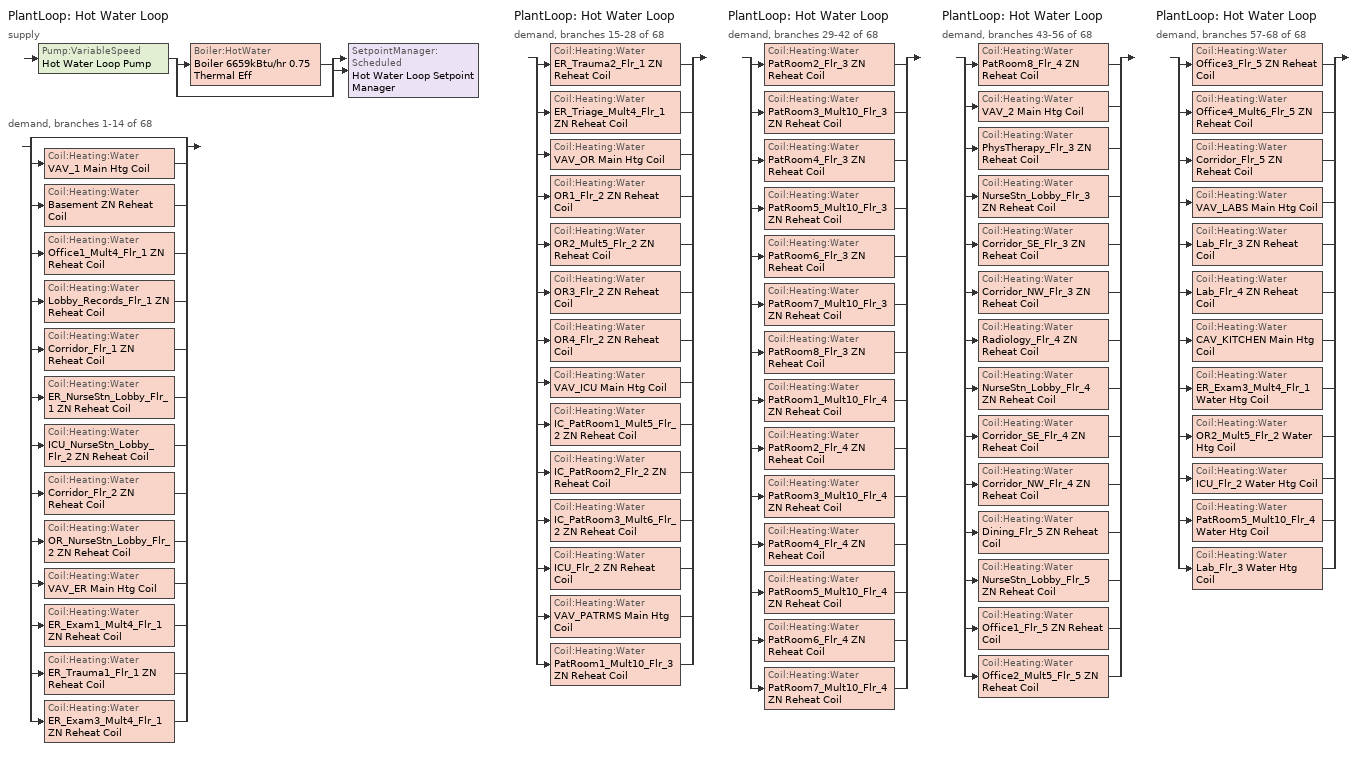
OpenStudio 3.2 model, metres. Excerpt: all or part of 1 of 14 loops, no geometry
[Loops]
PlantLoop 'Hot Water Loop'
 supply: Pump:VariableSpeed 'Hot Water Loop Pump' > split
  | Boiler:HotWater 'Boiler 6659kBtu/hr 0.75 Thermal Eff'
  | bypass
  join > SetpointManager:Scheduled 'Hot Water Loop Setpoint Manager'
 demand, branches 1-14 of 68: split
  | bypass
  | Coil:Heating:Water 'VAV_1 Main Htg Coil'
  | Coil:Heating:Water 'Basement ZN Reheat Coil'
  | Coil:Heating:Water 'Office1_Mult4_Flr_1 ZN Reheat Coil'
  | Coil:Heating:Water 'Lobby_Records_Flr_1 ZN Reheat Coil'
  | Coil:Heating:Water 'Corridor_Flr_1 ZN Reheat Coil'
  | Coil:Heating:Water 'ER_NurseStn_Lobby_Flr_1 ZN Reheat Coil'
  | Coil:Heating:Water 'ICU_NurseStn_Lobby_Flr_2 ZN Reheat Coil'
  | Coil:Heating:Water 'Corridor_Flr_2 ZN Reheat Coil'
  | Coil:Heating:Water 'OR_NurseStn_Lobby_Flr_2 ZN Reheat Coil'
  | Coil:Heating:Water 'VAV_ER Main Htg Coil'
  | Coil:Heating:Water 'ER_Exam1_Mult4_Flr_1 ZN Reheat Coil'
  | Coil:Heating:Water 'ER_Trauma1_Flr_1 ZN Reheat Coil'
  | Coil:Heating:Water 'ER_Exam3_Mult4_Flr_1 ZN Reheat Coil'
PlantLoop 'Hot Water Loop'
 demand, branches 15-28 of 68: split
  | Coil:Heating:Water 'ER_Trauma2_Flr_1 ZN Reheat Coil'
  | Coil:Heating:Water 'ER_Triage_Mult4_Flr_1 ZN Reheat Coil'
  | Coil:Heating:Water 'VAV_OR Main Htg Coil'
  | Coil:Heating:Water 'OR1_Flr_2 ZN Reheat Coil'
  | Coil:Heating:Water 'OR2_Mult5_Flr_2 ZN Reheat Coil'
  | Coil:Heating:Water 'OR3_Flr_2 ZN Reheat Coil'
  | Coil:Heating:Water 'OR4_Flr_2 ZN Reheat Coil'
  | Coil:Heating:Water 'VAV_ICU Main Htg Coil'
  | Coil:Heating:Water 'IC_PatRoom1_Mult5_Flr_2 ZN Reheat Coil'
  | Coil:Heating:Water 'IC_PatRoom2_Flr_2 ZN Reheat Coil'
  | Coil:Heating:Water 'IC_PatRoom3_Mult6_Flr_2 ZN Reheat Coil'
  | Coil:Heating:Water 'ICU_Flr_2 ZN Reheat Coil'
  | Coil:Heating:Water 'VAV_PATRMS Main Htg Coil'
  | Coil:Heating:Water 'PatRoom1_Mult10_Flr_3 ZN Reheat Coil'
PlantLoop 'Hot Water Loop'
 demand, branches 29-42 of 68: split
  | Coil:Heating:Water 'PatRoom2_Flr_3 ZN Reheat Coil'
  | Coil:Heating:Water 'PatRoom3_Mult10_Flr_3 ZN Reheat Coil'
  | Coil:Heating:Water 'PatRoom4_Flr_3 ZN Reheat Coil'
  | Coil:Heating:Water 'PatRoom5_Mult10_Flr_3 ZN Reheat Coil'
  | Coil:Heating:Water 'PatRoom6_Flr_3 ZN Reheat Coil'
  | Coil:Heating:Water 'PatRoom7_Mult10_Flr_3 ZN Reheat Coil'
  | Coil:Heating:Water 'PatRoom8_Flr_3 ZN Reheat Coil'
  | Coil:Heating:Water 'PatRoom1_Mult10_Flr_4 ZN Reheat Coil'
  | Coil:Heating:Water 'PatRoom2_Flr_4 ZN Reheat Coil'
  | Coil:Heating:Water 'PatRoom3_Mult10_Flr_4 ZN Reheat Coil'
  | Coil:Heating:Water 'PatRoom4_Flr_4 ZN Reheat Coil'
  | Coil:Heating:Water 'PatRoom5_Mult10_Flr_4 ZN Reheat Coil'
  | Coil:Heating:Water 'PatRoom6_Flr_4 ZN Reheat Coil'
  | Coil:Heating:Water 'PatRoom7_Mult10_Flr_4 ZN Reheat Coil'
PlantLoop 'Hot Water Loop'
 demand, branches 43-56 of 68: split
  | Coil:Heating:Water 'PatRoom8_Flr_4 ZN Reheat Coil'
  | Coil:Heating:Water 'VAV_2 Main Htg Coil'
  | Coil:Heating:Water 'PhysTherapy_Flr_3 ZN Reheat Coil'
  | Coil:Heating:Water 'NurseStn_Lobby_Flr_3 ZN Reheat Coil'
  | Coil:Heating:Water 'Corridor_SE_Flr_3 ZN Reheat Coil'
  | Coil:Heating:Water 'Corridor_NW_Flr_3 ZN Reheat Coil'
  | Coil:Heating:Water 'Radiology_Flr_4 ZN Reheat Coil'
  | Coil:Heating:Water 'NurseStn_Lobby_Flr_4 ZN Reheat Coil'
  | Coil:Heating:Water 'Corridor_SE_Flr_4 ZN Reheat Coil'
  | Coil:Heating:Water 'Corridor_NW_Flr_4 ZN Reheat Coil'
  | Coil:Heating:Water 'Dining_Flr_5 ZN Reheat Coil'
  | Coil:Heating:Water 'NurseStn_Lobby_Flr_5 ZN Reheat Coil'
  | Coil:Heating:Water 'Office1_Flr_5 ZN Reheat Coil'
  | Coil:Heating:Water 'Office2_Mult5_Flr_5 ZN Reheat Coil'
PlantLoop 'Hot Water Loop'
 demand, branches 57-68 of 68: split
  | Coil:Heating:Water 'Office3_Flr_5 ZN Reheat Coil'
  | Coil:Heating:Water 'Office4_Mult6_Flr_5 ZN Reheat Coil'
  | Coil:Heating:Water 'Corridor_Flr_5 ZN Reheat Coil'
  | Coil:Heating:Water 'VAV_LABS Main Htg Coil'
  | Coil:Heating:Water 'Lab_Flr_3 ZN Reheat Coil'
  | Coil:Heating:Water 'Lab_Flr_4 ZN Reheat Coil'
  | Coil:Heating:Water 'CAV_KITCHEN Main Htg Coil'
  | Coil:Heating:Water 'ER_Exam3_Mult4_Flr_1 Water Htg Coil'
  | Coil:Heating:Water 'OR2_Mult5_Flr_2 Water Htg Coil'
  | Coil:Heating:Water 'ICU_Flr_2 Water Htg Coil'
  | Coil:Heating:Water 'PatRoom5_Mult10_Flr_4 Water Htg Coil'
  | Coil:Heating:Water 'Lab_Flr_3 Water Htg Coil'
[PlantLoop]
Hot Water Loop: Fluid Type=Water; Glycol Concentration=0; Minimum Loop Temperature {C}=10; Plant Loop Volume {m3}=Autocalculate; Load Distribution Scheme=Optimal
[Sizing:Plant]
Hot Water Loop: Loop Type=Heating; Design Loop Exit Temperature {C}=82.2222; Loop Design Temperature Difference {deltaC}=11.1111; Sizing Option=NonCoincident; Zone Timesteps in Averaging Window=1; Coincident Sizing Factor Mode=None
[SetpointManager:Scheduled]
Hot Water Loop Setpoint Manager: Control Variable=Temperature; Schedule=Hot Water Loop Temp - 180F; Setpoint Node or NodeList=Hot Water Loop Supply Outlet Node
[Pump:VariableSpeed]
Hot Water Loop Pump: Rated Pump Head {Pa}=179344; Motor Efficiency=0.91; Coefficient 1 of the Part Load Performance Curve=0; Coefficient 2 of the Part Load Performance Curve=3.2485; Coefficient 3 of the Part Load Performance Curve=-4.7443; Coefficient 4 of the Part Load Performance Curve=2.5294; Pump Control Type=Intermittent; Skin Loss Radiative Fraction=0.5; Design Power Sizing Method=PowerPerFlowPerPressure; Design Electric Power per Unit Flow Rate {W/(m3/s)}=348701.1; Design Shaft Power per Unit Flow Rate per Unit Head {W-s/m3-Pa}=1.28205; Design Minimum Flow Rate Fraction=0
[Boiler:HotWater]
Boiler 6659kBtu/hr 0.75 Thermal Eff: Fuel Type=NaturalGas; Nominal Thermal Efficiency=0.75; Efficiency Curve Temperature Evaluation Variable=LeavingBoiler; Normalized Boiler Efficiency Curve=Boiler with No Minimum Turndown; Minimum Part Load Ratio=0; Maximum Part Load Ratio=1.2; Optimum Part Load Ratio=1; Water Outlet Upper Temperature Limit {C}=95; Boiler Flow Mode=LeavingSetpointModulated; Parasitic Electric Load {W}=0; Sizing Factor=1
[Coil:Heating:Water] Availability Schedule=Always On Discrete; Rated Inlet Water Temperature {C}=82.2222; Rated Outlet Water Temperature {C}=71.1111
Name | Rated Inlet Air Temperature {C} | Rated Outlet Air Temperature {C}
VAV_1 Main Htg Coil; VAV_ER Main Htg Coil; VAV_OR Main Htg Coil; VAV_ICU Main Htg Coil; VAV_PATRMS Main Htg Coil; VAV_2 Main Htg Coil; VAV_LABS Main Htg Coil | 7.22222 | 12.7778
Basement ZN Reheat Coil; Office1_Mult4_Flr_1 ZN Reheat Coil; Lobby_Records_Flr_1 ZN Reheat Coil; Corridor_Flr_1 ZN Reheat Coil; ER_NurseStn_Lobby_Flr_1 ZN Reheat Coil; ICU_NurseStn_Lobby_Flr_2 ZN Reheat Coil; Corridor_Flr_2 ZN Reheat Coil; OR_NurseStn_Lobby_Flr_2 ZN Reheat Coil; ER_Exam1_Mult4_Flr_1 ZN Reheat Coil; ER_Trauma1_Flr_1 ZN Reheat Coil; ER_Exam3_Mult4_Flr_1 ZN Reheat Coil; ER_Trauma2_Flr_1 ZN Reheat Coil; ER_Triage_Mult4_Flr_1 ZN Reheat Coil; OR1_Flr_2 ZN Reheat Coil; OR2_Mult5_Flr_2 ZN Reheat Coil; OR3_Flr_2 ZN Reheat Coil; OR4_Flr_2 ZN Reheat Coil; IC_PatRoom1_Mult5_Flr_2 ZN Reheat Coil; IC_PatRoom2_Flr_2 ZN Reheat Coil; IC_PatRoom3_Mult6_Flr_2 ZN Reheat Coil; ICU_Flr_2 ZN Reheat Coil; PatRoom1_Mult10_Flr_3 ZN Reheat Coil; PatRoom2_Flr_3 ZN Reheat Coil; PatRoom3_Mult10_Flr_3 ZN Reheat Coil; PatRoom4_Flr_3 ZN Reheat Coil; PatRoom5_Mult10_Flr_3 ZN Reheat Coil; PatRoom6_Flr_3 ZN Reheat Coil; PatRoom7_Mult10_Flr_3 ZN Reheat Coil; PatRoom8_Flr_3 ZN Reheat Coil; PatRoom1_Mult10_Flr_4 ZN Reheat Coil; PatRoom2_Flr_4 ZN Reheat Coil; PatRoom3_Mult10_Flr_4 ZN Reheat Coil; PatRoom4_Flr_4 ZN Reheat Coil; PatRoom5_Mult10_Flr_4 ZN Reheat Coil; PatRoom6_Flr_4 ZN Reheat Coil; PatRoom7_Mult10_Flr_4 ZN Reheat Coil; PatRoom8_Flr_4 ZN Reheat Coil; PhysTherapy_Flr_3 ZN Reheat Coil; NurseStn_Lobby_Flr_3 ZN Reheat Coil; Corridor_SE_Flr_3 ZN Reheat Coil; Corridor_NW_Flr_3 ZN Reheat Coil; Radiology_Flr_4 ZN Reheat Coil; NurseStn_Lobby_Flr_4 ZN Reheat Coil; Corridor_SE_Flr_4 ZN Reheat Coil; Corridor_NW_Flr_4 ZN Reheat Coil; Dining_Flr_5 ZN Reheat Coil; NurseStn_Lobby_Flr_5 ZN Reheat Coil; Office1_Flr_5 ZN Reheat Coil; Office2_Mult5_Flr_5 ZN Reheat Coil; Office3_Flr_5 ZN Reheat Coil; Office4_Mult6_Flr_5 ZN Reheat Coil; Corridor_Flr_5 ZN Reheat Coil; Lab_Flr_3 ZN Reheat Coil; Lab_Flr_4 ZN Reheat Coil | 12.7778 | 40
CAV_KITCHEN Main Htg Coil | 12.8 | 40
ER_Exam3_Mult4_Flr_1 Water Htg Coil; OR2_Mult5_Flr_2 Water Htg Coil; ICU_Flr_2 Water Htg Coil; PatRoom5_Mult10_Flr_4 Water Htg Coil; Lab_Flr_3 Water Htg Coil | 16.6 | 32.2
[Controller:WaterCoil] Action=Normal; Controller Convergence Tolerance {deltaC}=0.0001; Minimum Actuated Flow {m3/s}=0
Name | Water Coil
VAV_1 Main Htg Coil Controller | VAV_1 Main Htg Coil
Basement ZN Reheat Coil Controller | Basement ZN Reheat Coil
Office1_Mult4_Flr_1 ZN Reheat Coil Controller | Office1_Mult4_Flr_1 ZN Reheat Coil
Lobby_Records_Flr_1 ZN Reheat Coil Controller | Lobby_Records_Flr_1 ZN Reheat Coil
Corridor_Flr_1 ZN Reheat Coil Controller | Corridor_Flr_1 ZN Reheat Coil
ER_NurseStn_Lobby_Flr_1 ZN Reheat Coil Controller | ER_NurseStn_Lobby_Flr_1 ZN Reheat Coil
ICU_NurseStn_Lobby_Flr_2 ZN Reheat Coil Controller | ICU_NurseStn_Lobby_Flr_2 ZN Reheat Coil
Corridor_Flr_2 ZN Reheat Coil Controller | Corridor_Flr_2 ZN Reheat Coil
OR_NurseStn_Lobby_Flr_2 ZN Reheat Coil Controller | OR_NurseStn_Lobby_Flr_2 ZN Reheat Coil
VAV_ER Main Htg Coil Controller | VAV_ER Main Htg Coil
ER_Exam1_Mult4_Flr_1 ZN Reheat Coil Controller | ER_Exam1_Mult4_Flr_1 ZN Reheat Coil
ER_Trauma1_Flr_1 ZN Reheat Coil Controller | ER_Trauma1_Flr_1 ZN Reheat Coil
ER_Exam3_Mult4_Flr_1 ZN Reheat Coil Controller | ER_Exam3_Mult4_Flr_1 ZN Reheat Coil
ER_Trauma2_Flr_1 ZN Reheat Coil Controller | ER_Trauma2_Flr_1 ZN Reheat Coil
ER_Triage_Mult4_Flr_1 ZN Reheat Coil Controller | ER_Triage_Mult4_Flr_1 ZN Reheat Coil
VAV_OR Main Htg Coil Controller | VAV_OR Main Htg Coil
OR1_Flr_2 ZN Reheat Coil Controller | OR1_Flr_2 ZN Reheat Coil
OR2_Mult5_Flr_2 ZN Reheat Coil Controller | OR2_Mult5_Flr_2 ZN Reheat Coil
OR3_Flr_2 ZN Reheat Coil Controller | OR3_Flr_2 ZN Reheat Coil
OR4_Flr_2 ZN Reheat Coil Controller | OR4_Flr_2 ZN Reheat Coil
VAV_ICU Main Htg Coil Controller | VAV_ICU Main Htg Coil
IC_PatRoom1_Mult5_Flr_2 ZN Reheat Coil Controller | IC_PatRoom1_Mult5_Flr_2 ZN Reheat Coil
IC_PatRoom2_Flr_2 ZN Reheat Coil Controller | IC_PatRoom2_Flr_2 ZN Reheat Coil
IC_PatRoom3_Mult6_Flr_2 ZN Reheat Coil Controller | IC_PatRoom3_Mult6_Flr_2 ZN Reheat Coil
ICU_Flr_2 ZN Reheat Coil Controller | ICU_Flr_2 ZN Reheat Coil
VAV_PATRMS Main Htg Coil Controller | VAV_PATRMS Main Htg Coil
PatRoom1_Mult10_Flr_3 ZN Reheat Coil Controller | PatRoom1_Mult10_Flr_3 ZN Reheat Coil
PatRoom2_Flr_3 ZN Reheat Coil Controller | PatRoom2_Flr_3 ZN Reheat Coil
PatRoom3_Mult10_Flr_3 ZN Reheat Coil Controller | PatRoom3_Mult10_Flr_3 ZN Reheat Coil
PatRoom4_Flr_3 ZN Reheat Coil Controller | PatRoom4_Flr_3 ZN Reheat Coil
PatRoom5_Mult10_Flr_3 ZN Reheat Coil Controller | PatRoom5_Mult10_Flr_3 ZN Reheat Coil
PatRoom6_Flr_3 ZN Reheat Coil Controller | PatRoom6_Flr_3 ZN Reheat Coil
PatRoom7_Mult10_Flr_3 ZN Reheat Coil Controller | PatRoom7_Mult10_Flr_3 ZN Reheat Coil
PatRoom8_Flr_3 ZN Reheat Coil Controller | PatRoom8_Flr_3 ZN Reheat Coil
PatRoom1_Mult10_Flr_4 ZN Reheat Coil Controller | PatRoom1_Mult10_Flr_4 ZN Reheat Coil
PatRoom2_Flr_4 ZN Reheat Coil Controller | PatRoom2_Flr_4 ZN Reheat Coil
PatRoom3_Mult10_Flr_4 ZN Reheat Coil Controller | PatRoom3_Mult10_Flr_4 ZN Reheat Coil
PatRoom4_Flr_4 ZN Reheat Coil Controller | PatRoom4_Flr_4 ZN Reheat Coil
PatRoom5_Mult10_Flr_4 ZN Reheat Coil Controller | PatRoom5_Mult10_Flr_4 ZN Reheat Coil
PatRoom6_Flr_4 ZN Reheat Coil Controller | PatRoom6_Flr_4 ZN Reheat Coil
PatRoom7_Mult10_Flr_4 ZN Reheat Coil Controller | PatRoom7_Mult10_Flr_4 ZN Reheat Coil
PatRoom8_Flr_4 ZN Reheat Coil Controller | PatRoom8_Flr_4 ZN Reheat Coil
VAV_2 Main Htg Coil Controller | VAV_2 Main Htg Coil
PhysTherapy_Flr_3 ZN Reheat Coil Controller | PhysTherapy_Flr_3 ZN Reheat Coil
NurseStn_Lobby_Flr_3 ZN Reheat Coil Controller | NurseStn_Lobby_Flr_3 ZN Reheat Coil
Corridor_SE_Flr_3 ZN Reheat Coil Controller | Corridor_SE_Flr_3 ZN Reheat Coil
Corridor_NW_Flr_3 ZN Reheat Coil Controller | Corridor_NW_Flr_3 ZN Reheat Coil
Radiology_Flr_4 ZN Reheat Coil Controller | Radiology_Flr_4 ZN Reheat Coil
NurseStn_Lobby_Flr_4 ZN Reheat Coil Controller | NurseStn_Lobby_Flr_4 ZN Reheat Coil
Corridor_SE_Flr_4 ZN Reheat Coil Controller | Corridor_SE_Flr_4 ZN Reheat Coil
Corridor_NW_Flr_4 ZN Reheat Coil Controller | Corridor_NW_Flr_4 ZN Reheat Coil
Dining_Flr_5 ZN Reheat Coil Controller | Dining_Flr_5 ZN Reheat Coil
NurseStn_Lobby_Flr_5 ZN Reheat Coil Controller | NurseStn_Lobby_Flr_5 ZN Reheat Coil
Office1_Flr_5 ZN Reheat Coil Controller | Office1_Flr_5 ZN Reheat Coil
Office2_Mult5_Flr_5 ZN Reheat Coil Controller | Office2_Mult5_Flr_5 ZN Reheat Coil
Office3_Flr_5 ZN Reheat Coil Controller | Office3_Flr_5 ZN Reheat Coil
Office4_Mult6_Flr_5 ZN Reheat Coil Controller | Office4_Mult6_Flr_5 ZN Reheat Coil
Corridor_Flr_5 ZN Reheat Coil Controller | Corridor_Flr_5 ZN Reheat Coil
VAV_LABS Main Htg Coil Controller | VAV_LABS Main Htg Coil
Lab_Flr_3 ZN Reheat Coil Controller | Lab_Flr_3 ZN Reheat Coil
Lab_Flr_4 ZN Reheat Coil Controller | Lab_Flr_4 ZN Reheat Coil
CAV_KITCHEN Main Htg Coil Controller | CAV_KITCHEN Main Htg Coil
ER_Exam3_Mult4_Flr_1 Water Htg Coil Controller | ER_Exam3_Mult4_Flr_1 Water Htg Coil
OR2_Mult5_Flr_2 Water Htg Coil Controller | OR2_Mult5_Flr_2 Water Htg Coil
ICU_Flr_2 Water Htg Coil Controller | ICU_Flr_2 Water Htg Coil
PatRoom5_Mult10_Flr_4 Water Htg Coil Controller | PatRoom5_Mult10_Flr_4 Water Htg Coil
Lab_Flr_3 Water Htg Coil Controller | Lab_Flr_3 Water Htg Coil
[Schedule:Constant]
Always On Discrete: Value=1
[Schedule:Ruleset]
Hot Water Loop Temp - 180F: Default Day Schedule=Hot Water Loop Temp - 180F Default
[Schedule:Day]
Hot Water Loop Temp - 180F Default: 24, 0, 82.2222
[Curve:Cubic]
Boiler with No Minimum Turndown: Coefficient1 Constant=0.7463; Coefficient2 x=1.3196; Coefficient3 x**2=-2.2154; Coefficient4 x**3=1.1674; Minimum Value of x=0; Maximum Value of x=1.3
